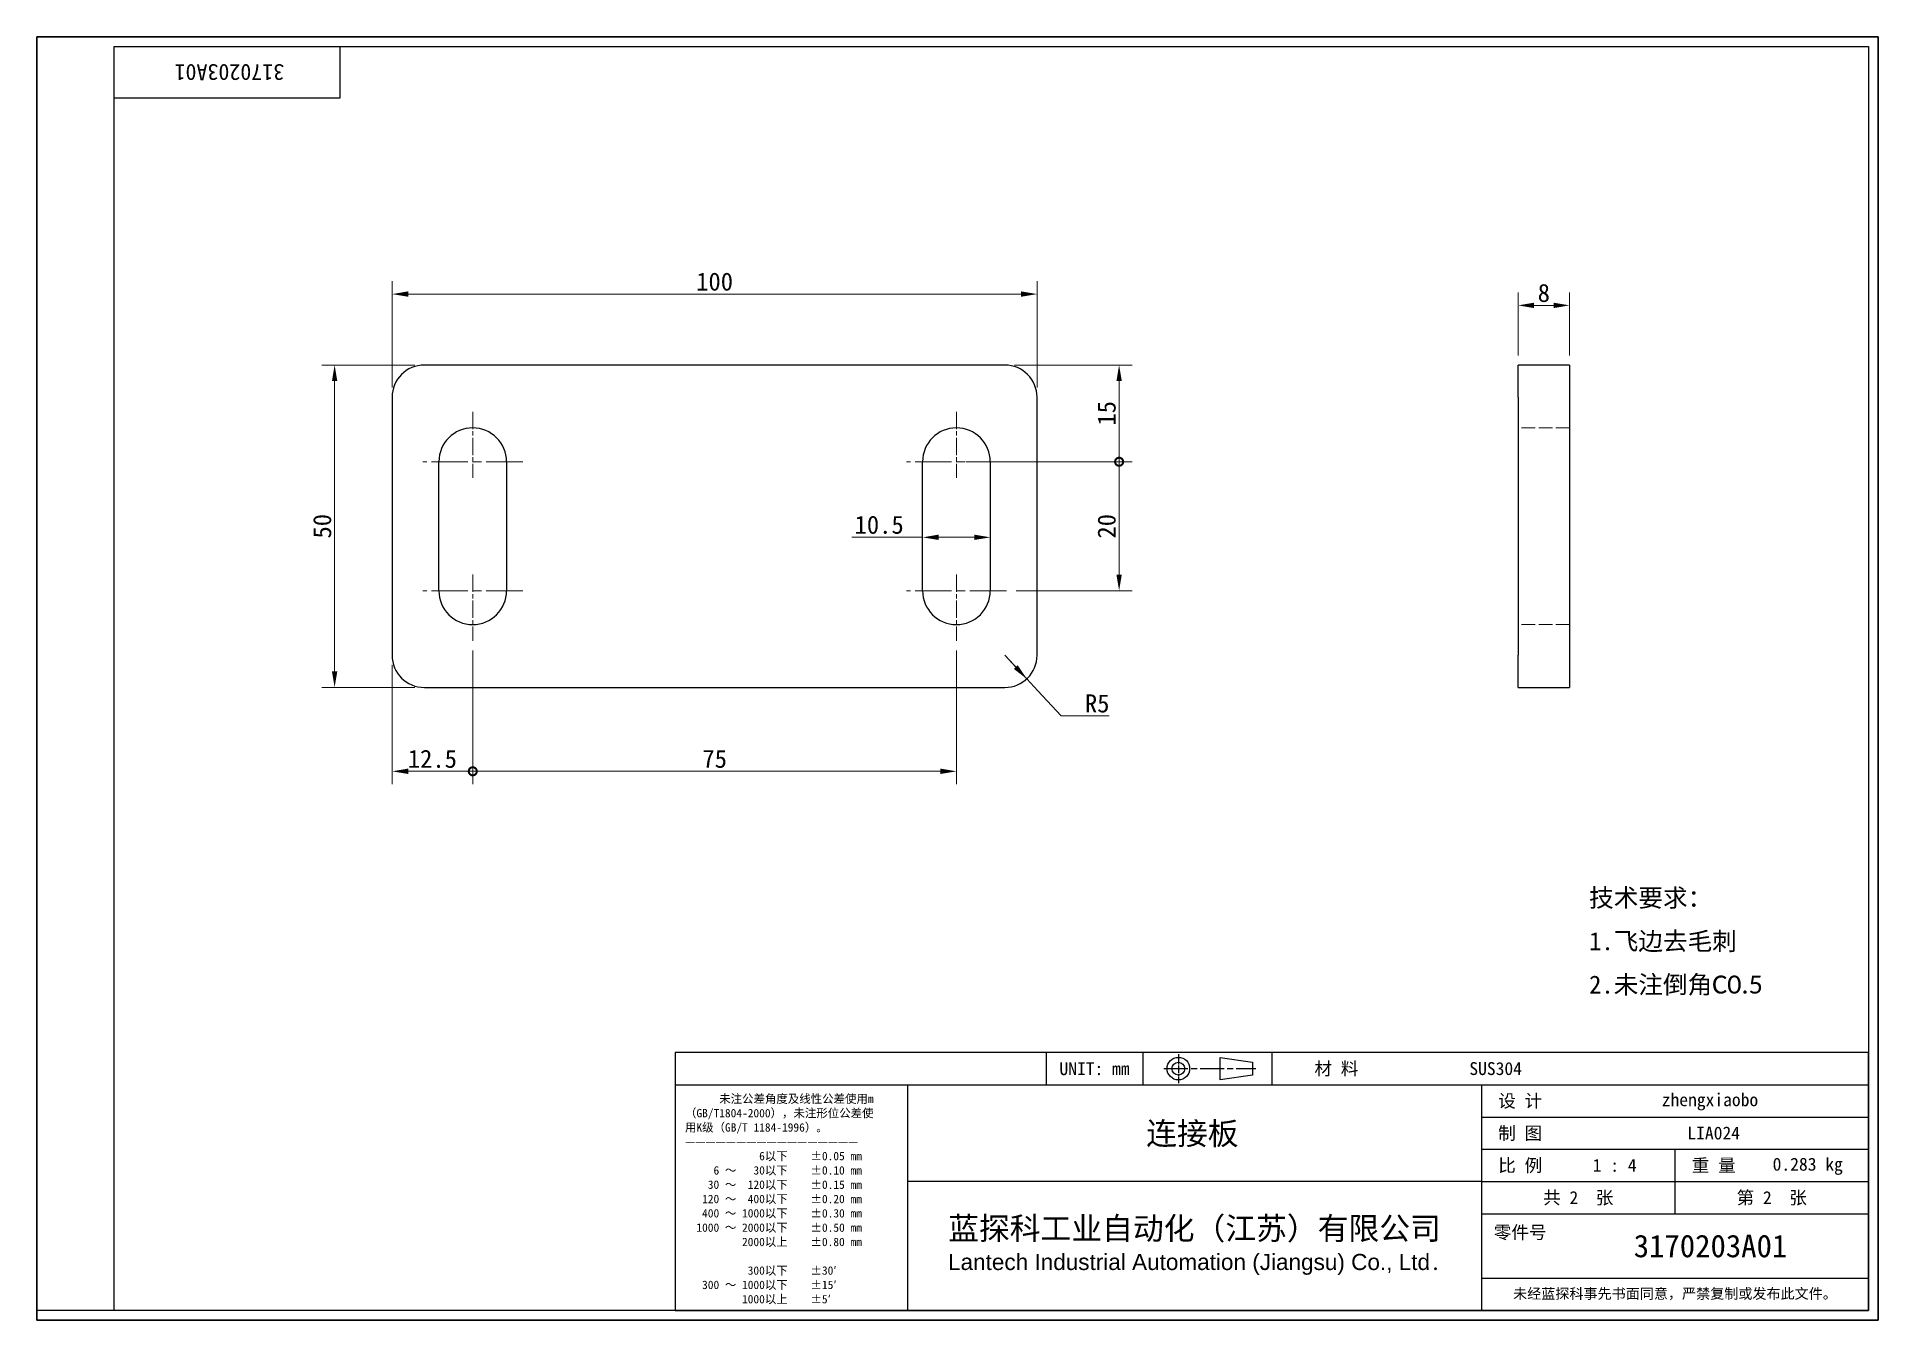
# Model space of a CAD drawing. Header units: millimetres. Extents: x 6 to 292, y 5 to 205.
import ezdxf
from ezdxf.enums import TextEntityAlignment as Align

# ---------------------------------------------------------------- set-up
doc = ezdxf.new("R2010")
doc.units = ezdxf.units.MM
doc.linetypes.add('CHAIN', pattern=[0.3543, 0.2362, -0.0295, 0.0591, -0.0295])
doc.linetypes.add('DASHED', pattern=[0.2067, 0.1654, -0.0413])
for name, color, linetype, lineweight in [('1', 7, 'Continuous', 18), ('可见 (ISO)', 7, 'Continuous', 25), ('图框 (ISO)', 7, 'Continuous', 35), ('标题 (ISO)', 7, 'Continuous', 25)]:
    doc.layers.add(name, color=color, linetype=linetype, lineweight=lineweight)
for name, color, linetype, lineweight, true_color in [('中心标记 (ISO)', 1, 'CHAIN', 18, 0xff0000), ('尺寸 (ISO)', 7, 'Continuous', 18, 0x008000), ('符号 (ISO)', 7, 'Continuous', 18, 0x008000), ('隐藏 (ISO)', 5, 'DASHED', 18, 0x0000ff)]:
    doc.layers.add(name, color=color, linetype=linetype, lineweight=lineweight, true_color=true_color)
doc.styles.add('文本样式164', font='SimSun.ttf')
doc.styles.add('文本样式165', font='SimSun.ttf')
doc.styles.add('文本样式74', font='SimSun.ttf')
doc.styles.add('最新国标', font='simfang.ttf')
doc.styles.add('注释文本 (ISO)', font='simfang.ttf')
doc.dimstyles.new('默认 (GB)', dxfattribs={"dimtxt": 2.8, "dimasz": 2.5, "dimexe": 2, "dimexo": 1.5, "dimgap": 0.5, "dimtad": 1, "dimtoh": 1, "dimdsep": 46, "dimtxsty": '最新国标', "dimcen": 0.09, "dimdle": 10, "dimclrd": 256, "dimclre": 256, "dimclrt": 256, "dimaunit": 1, "dimadec": 3, "dimazin": 2, "dimtfac": 0.535714, "dimtdec": 3, "dimtmove": 0, "dimatfit": 3, "dimfxl": 0, "dimtolj": 1, "dimlwd": -1, "dimlwe": -1, "dimarcsym": 0})

# ---------------------------------------------------------------- blocks, each defined once
blk = doc.blocks.new('图框 最新国标')
at = {"layer": '图框 (ISO)'}
for p, q in [((6, 7), (6, 204.5)), ((6, 204.5), (291.5, 204.5)), ((291.5, 204.5), (291.5, 5.5)), ((6, 7), (6, 5.5)), ((6, 7), (6, 5.5)), ((291.5, 5.5), (6, 5.5))]:
    blk.add_line(p, q, dxfattribs=at)
at = {"layer": '图框 (ISO)', "color": 7, "linetype": 'Continuous', "lineweight": 25}
for p, q in [((18, 203), (290, 203)), ((18, 7), (18, 203)), ((18, 203), (290, 203)), ((53, 203), (53, 195)), ((290, 203), (290, 7)), ((290, 203), (290, 7)), ((53, 195), (18, 195)), ((290, 7), (6, 7)), ((290, 7), (18, 7))]:
    blk.add_line(p, q, dxfattribs=at)
at = {"layer": '图框 (ISO)', "style": '文本样式74'}
blk.add_attdef('零件代号_001', (44.36, 200.25), '', height=2.5, rotation=180, dxfattribs=at)
blk = doc.blocks.new('标题栏 最新国标')
at = {"layer": '标题 (ISO)'}
for p, q in [((381.98, -183.84), (196.98, -183.84)), ((196.98, -183.84), (196.98, -223.84)), ((254.48, -183.84), (254.48, -188.84)), ((269.48, -183.84), (269.48, -188.84)), ((281.48, -188.09), (281.48, -184.59)), ((281.48, -184.59), (286.48, -185.34)), ((286.48, -185.34), (286.48, -187.34)), ((289.48, -183.84), (289.48, -188.84)), ((381.98, -223.84), (381.98, -183.84)), ((383.48, -183.84), (383.48, -225.34)), ((286.48, -187.34), (281.48, -188.09)), ((196.98, -188.84), (381.98, -188.84)), ((232.98, -188.84), (232.98, -223.84)), ((321.98, -188.84), (321.98, -223.84)), ((321.98, -193.84), (381.98, -193.84)), ((321.98, -198.84), (381.98, -198.84)), ((351.98, -198.84), (351.98, -208.84)), ((321.98, -203.84), (232.98, -203.84)), ((321.98, -203.84), (381.98, -203.84)), ((321.98, -208.84), (381.98, -208.84)), ((321.98, -218.84), (381.98, -218.84)), ((196.98, -223.84), (381.98, -223.84)), ((383.48, -225.34), (196.98, -225.34))]:
    blk.add_line(p, q, dxfattribs=at)
at = {"layer": '标题 (ISO)', "linetype": 'CHAIN', "ltscale": 5.000333}
blk.add_line((274.98, -184.09), (274.98, -188.59), dxfattribs=at)
at = {"layer": '标题 (ISO)', "linetype": 'CHAIN', "ltscale": 15.834605}
blk.add_line((272.73, -186.34), (286.98, -186.34), dxfattribs=at)
at = {"layer": '标题 (ISO)'}
for radius in [1.75, 1]:
    blk.add_circle((274.98, -186.34), radius, dxfattribs=at)
at = {"layer": '1', "style": '文本样式164'}
for s, p in [('UNIT: mm', (261.98, -186.34)), ('材 料', (299.48, -186.34)), ('设 计', (327.98, -191.34)), ('制 图', (327.98, -196.34)), ('比 例', (327.98, -201.34)), ('重 量', (357.98, -201.34)), ('共 2  张', (336.98, -206.34)), ('第 2  张', (366.98, -206.34))]:
    blk.add_text(s, height=2, dxfattribs=at).set_placement(p, align=Align.MIDDLE_CENTER)
at = {"layer": '标题 (ISO)', "style": '注释文本 (ISO)'}
for s, insert, char_height, attachment_point, line_spacing_factor in [('\\fSimSun|b0|i0;{\\H1.3000;      未注公差角度及线性公差使用m\\P}\\fSimSun|b0|i0;{\\H1.3000;（GB/T1804-2000），未注形位公差使\\P}\\fSimSun|b0|i0;{\\H1.3000;用K级（GB/T 1184-1996）。\\P}\\fSimSun|b0|i0;{\\H1.3000;—————————————————\\P}\\fSimSun|b0|i0;{\\H1.3000;             6以下    ±0.05 mm\\P}\\fSimSun|b0|i0;{\\H1.3000;     6 ～   30以下    ±0.10 mm\\P}\\fSimSun|b0|i0;{\\H1.3000;    30 ～  120以下    ±0.15 mm\\P}\\fSimSun|b0|i0;{\\H1.3000;   120 ～  400以下    ±0.20 mm\\P}\\fSimSun|b0|i0;{\\H1.3000;   400 ～ 1000以下    ±0.30 mm\\P}\\fSimSun|b0|i0;{\\H1.3000;  1000 ～ 2000以下    ±0.50 mm\\P}\\fSimSun|b0|i0;{\\H1.3000;          2000以上    ±0.80 mm\\P}\\fSimSun|b0|i0;{\\H1.3000;\\P}\\fSimSun|b0|i0;{\\H1.3000;           300以下    ±30′\\P}\\fSimSun|b0|i0;{\\H1.3000;   300 ～ 1000以下    ±15′\\P}\\fSimSun|b0|i0;{\\H1.3000;          1000以上    ±5′}', (198.48, -206.63), 1.3, 4, 1.023913), ('{\\fMicrosoft YaHei|b0|i0|c134|p34;\\H1.75x;蓝探科工业自动化（江苏）有限公司\\P\\fArial|b0|i0|c0|p34;\\H0.71429x;Lantech Industrial Automation (Jiangsu) Co., Ltd\\fFangSong|b0|i0|c134|p49;.\\H1.15195x; }', (277.48, -213.84), 2, 5, 0.978695)]:
    blk.add_mtext(s, dxfattribs=dict(at, insert=insert, char_height=char_height, attachment_point=attachment_point, line_spacing_factor=line_spacing_factor))
at = {"layer": '标题 (ISO)', "attachment_point": 5, "style": '注释文本 (ISO)'}
for s, insert, char_height in [('\\fFangSong|b0|i0;LIA024', (357.98, -196.34), 2), ('\\fFangSong|b0|i0;零件号', (327.98, -211.84), 2), ('\\fSimSun|b0|i0;{\\H1.6000;未经蓝探科事先书面同意，严禁复制或发布此文件。}', (351.98, -221.34), 1.6)]:
    blk.add_mtext(s, dxfattribs=dict(at, insert=insert, char_height=char_height))
at = {"layer": '标题 (ISO)'}
for tag, p, height, style in [('材料_001', (320.09, -187.33), 2, '注释文本 (ISO)'), ('设计人_001', (349.92, -192.16), 2, '注释文本 (ISO)'), ('库存编号_001', (269.98, -198.14), 3.5, '文本样式165'), ('视图比例_001', (339.22, -202.33), 2, '注释文本 (ISO)'), ('质量\\P3;_001', (367.12, -202.16), 2, '注释文本 (ISO)'), ('零件代号_001', (345.58, -215.59), 3.5, '文本样式165')]:
    blk.add_attdef(tag, p, '', height=height, dxfattribs=dict(at, style=style))
blk = doc.blocks.new('*D5')
at = {"layer": 'Defpoints', "color": 0, "transparency": 16777216}
for p in [(161.09, 164.61), (61.09, 148.61), (161.09, 148.61)]:
    blk.add_point(p, dxfattribs=at)
at = {"layer": '尺寸 (ISO)', "color": 116, "true_color": 0x00803f, "transparency": 16777216}
for p, q in [((61.09, 150.11), (61.09, 166.61)), ((161.09, 150.11), (161.09, 166.61)), ((63.59, 164.61), (158.59, 164.61))]:
    blk.add_line(p, q, dxfattribs=at)
for points in [[(63.59, 165.03), (63.59, 164.19), (61.09, 164.61)], [(158.59, 165.03), (158.59, 164.19), (161.09, 164.61)]]:
    blk.add_solid(points, dxfattribs=at)
at = {"layer": '尺寸 (ISO)', "transparency": 16777216, "insert": (111.09, 166.53), "char_height": 2.8, "attachment_point": 5, "style": '最新国标'}
blk.add_mtext('\\A1;100', dxfattribs=at)
blk = doc.blocks.new('*D6')
at = {"layer": 'Defpoints', "color": 0, "transparency": 16777216}
for p in [(66.09, 153.61), (52.17, 103.61), (66.09, 103.61)]:
    blk.add_point(p, dxfattribs=at)
at = {"layer": '尺寸 (ISO)', "color": 116, "true_color": 0x00803f, "transparency": 16777216}
for p, q in [((64.59, 153.61), (50.17, 153.61)), ((52.17, 151.11), (52.17, 106.11)), ((64.59, 103.61), (50.17, 103.61))]:
    blk.add_line(p, q, dxfattribs=at)
for points in [[(51.76, 151.11), (52.59, 151.11), (52.17, 153.61)], [(51.76, 106.11), (52.59, 106.11), (52.17, 103.61)]]:
    blk.add_solid(points, dxfattribs=at)
at = {"layer": '尺寸 (ISO)', "transparency": 16777216, "insert": (50.26, 128.61), "char_height": 2.8, "attachment_point": 5, "rotation": 90, "style": '最新国标'}
blk.add_mtext('\\A1;50', dxfattribs=at)
blk = doc.blocks.new('_DotSmall')
at = {"color": 0, "linetype": 'ByBlock', "const_width": 0.5}
blk.add_lwpolyline([(-0.0625, 0, 1), (0.0625, 0, 1)], format="xyb", close=True, dxfattribs=at)
blk = doc.blocks.new('*D7')
at = {"layer": 'Defpoints', "color": 0, "transparency": 16777216}
for p in [(148.59, 138.61), (173.81, 138.61), (156.34, 118.61)]:
    blk.add_point(p, dxfattribs=at)
at = {"layer": '尺寸 (ISO)', "color": 116, "true_color": 0x00803f, "transparency": 16777216}
for p, q in [((150.09, 138.61), (175.81, 138.61)), ((173.81, 121.11), (173.81, 138.61)), ((157.84, 118.61), (175.81, 118.61))]:
    blk.add_line(p, q, dxfattribs=at)
blk.add_solid([(173.39, 121.11), (174.22, 121.11), (173.81, 118.61)], dxfattribs=at)
at = {"layer": '尺寸 (ISO)', "color": 116, "true_color": 0x00803f, "transparency": 16777216, "xscale": 2.5, "yscale": 2.5, "zscale": 2.5, "rotation": 90}
blk.add_blockref('_DotSmall', (173.81, 138.61), dxfattribs=at)
at = {"layer": '尺寸 (ISO)', "transparency": 16777216, "insert": (171.89, 128.6), "char_height": 2.8, "attachment_point": 5, "rotation": 90, "style": '最新国标'}
blk.add_mtext('\\A1;20', dxfattribs=at)
blk = doc.blocks.new('*D9')
at = {"layer": 'Defpoints', "color": 0, "transparency": 16777216}
for p in [(156.09, 153.61), (173.81, 153.61), (148.59, 138.61)]:
    blk.add_point(p, dxfattribs=at)
at = {"layer": '尺寸 (ISO)', "color": 116, "true_color": 0x00803f, "transparency": 16777216}
for p, q in [((157.59, 153.61), (175.81, 153.61)), ((173.81, 138.61), (173.81, 151.11)), ((150.09, 138.61), (175.81, 138.61))]:
    blk.add_line(p, q, dxfattribs=at)
blk.add_solid([(173.39, 151.11), (174.22, 151.11), (173.81, 153.61)], dxfattribs=at)
at = {"layer": '尺寸 (ISO)', "color": 116, "true_color": 0x00803f, "transparency": 16777216, "xscale": 2.5, "yscale": 2.5, "zscale": 2.5, "rotation": 270}
blk.add_blockref('_DotSmall', (173.81, 138.61), dxfattribs=at)
at = {"layer": '尺寸 (ISO)', "transparency": 16777216, "insert": (171.89, 146.12), "char_height": 2.8, "attachment_point": 5, "rotation": 90, "style": '最新国标'}
blk.add_mtext('\\A1;15', dxfattribs=at)
blk = doc.blocks.new('*D10')
at = {"layer": 'Defpoints', "color": 0, "transparency": 16777216}
for p in [(61.09, 108.61), (73.59, 110.86), (73.59, 90.61)]:
    blk.add_point(p, dxfattribs=at)
at = {"layer": '尺寸 (ISO)', "color": 116, "true_color": 0x00803f, "transparency": 16777216}
for p, q in [((73.59, 109.36), (73.59, 88.61)), ((61.09, 107.11), (61.09, 88.61)), ((63.59, 90.61), (73.59, 90.61))]:
    blk.add_line(p, q, dxfattribs=at)
blk.add_solid([(63.59, 91.03), (63.59, 90.19), (61.09, 90.61)], dxfattribs=at)
at = {"layer": '尺寸 (ISO)', "color": 116, "true_color": 0x00803f, "transparency": 16777216, "xscale": 2.5, "yscale": 2.5, "zscale": 2.5}
blk.add_blockref('_DotSmall', (73.59, 90.61), dxfattribs=at)
at = {"layer": '尺寸 (ISO)', "transparency": 16777216, "insert": (67.33, 92.53), "char_height": 2.8, "attachment_point": 5, "style": '最新国标'}
blk.add_mtext('\\A1;12.5', dxfattribs=at)
blk = doc.blocks.new('*D11')
at = {"layer": 'Defpoints', "color": 0, "transparency": 16777216}
for p in [(73.59, 110.86), (148.59, 110.86), (148.59, 90.61)]:
    blk.add_point(p, dxfattribs=at)
at = {"layer": '尺寸 (ISO)', "color": 116, "true_color": 0x00803f, "transparency": 16777216}
for p, q in [((73.59, 109.36), (73.59, 88.61)), ((148.59, 109.36), (148.59, 88.61)), ((73.59, 90.61), (146.09, 90.61))]:
    blk.add_line(p, q, dxfattribs=at)
blk.add_solid([(146.09, 91.03), (146.09, 90.19), (148.59, 90.61)], dxfattribs=at)
at = {"layer": '尺寸 (ISO)', "color": 116, "true_color": 0x00803f, "transparency": 16777216, "xscale": 2.5, "yscale": 2.5, "zscale": 2.5, "rotation": 180}
blk.add_blockref('_DotSmall', (73.59, 90.61), dxfattribs=at)
at = {"layer": '尺寸 (ISO)', "transparency": 16777216, "insert": (111.1, 92.53), "char_height": 2.8, "attachment_point": 5, "style": '最新国标'}
blk.add_mtext('\\A1;75', dxfattribs=at)
blk = doc.blocks.new('*D12')
at = {"layer": 'Defpoints', "color": 0, "transparency": 16777216}
for p in [(143.34, 126.89), (153.84, 126.89), (153.84, 126.89)]:
    blk.add_point(p, dxfattribs=at)
at = {"layer": '尺寸 (ISO)', "color": 116, "true_color": 0x00803f, "transparency": 16777216}
for p, q in [((143.34, 126.89), (132.36, 126.89)), ((151.34, 126.89), (145.84, 126.89))]:
    blk.add_line(p, q, dxfattribs=at)
for points in [[(145.84, 127.31), (145.84, 126.48), (143.34, 126.89)], [(151.34, 127.31), (151.34, 126.48), (153.84, 126.89)]]:
    blk.add_solid(points, dxfattribs=at)
at = {"layer": '尺寸 (ISO)', "transparency": 16777216, "insert": (136.6, 128.82), "char_height": 2.8, "attachment_point": 5, "style": '最新国标'}
blk.add_mtext('\\A1;10.5', dxfattribs=at)
blk = doc.blocks.new('*D13')
at = {"layer": 'Defpoints', "color": 0, "transparency": 16777216}
for p in [(156.09, 108.61), (159.49, 104.94)]:
    blk.add_point(p, dxfattribs=at)
at = {"layer": '尺寸 (ISO)', "color": 116, "true_color": 0x00803f, "transparency": 16777216}
for p, q in [((156.09, 108.61), (159.49, 104.94)), ((157.79, 106.78), (156.09, 108.61)), ((159.49, 104.94), (161.19, 103.11)), ((164.81, 99.2), (161.19, 103.11)), ((172.26, 99.2), (164.81, 99.2))]:
    blk.add_line(p, q, dxfattribs=at)
blk.add_solid([(158.09, 107.06), (157.48, 106.49), (159.49, 104.94)], dxfattribs=at)
at = {"layer": '尺寸 (ISO)', "transparency": 16777216, "insert": (170.41, 101.12), "char_height": 2.8, "attachment_point": 5, "style": '最新国标'}
blk.add_mtext('\\A1;R5', dxfattribs=at)
blk = doc.blocks.new('*D14')
at = {"layer": 'Defpoints', "color": 0, "transparency": 16777216}
for p in [(235.66, 162.86), (235.66, 153.61), (243.66, 153.61)]:
    blk.add_point(p, dxfattribs=at)
at = {"layer": '尺寸 (ISO)', "color": 116, "true_color": 0x00803f, "transparency": 16777216}
for p, q in [((235.66, 155.11), (235.66, 164.86)), ((241.16, 162.86), (238.16, 162.86)), ((243.66, 155.11), (243.66, 164.86))]:
    blk.add_line(p, q, dxfattribs=at)
for points in [[(238.16, 163.27), (238.16, 162.44), (235.66, 162.86)], [(241.16, 163.27), (241.16, 162.44), (243.66, 162.86)]]:
    blk.add_solid(points, dxfattribs=at)
at = {"layer": '尺寸 (ISO)', "transparency": 16777216, "insert": (239.66, 164.77), "char_height": 2.8, "attachment_point": 5, "style": '最新国标'}
blk.add_mtext('\\A1;8', dxfattribs=at)

msp = doc.modelspace()

# ---------------------------------------------------------------- linework, layer by layer
at = {"layer": '中心标记 (ISO)', "ltscale": 11.389776}
for p, q in [((73.585, 146.359), (73.585, 136.109)), ((148.585, 146.359), (148.585, 136.109)), ((73.585, 121.109), (73.585, 110.859)), ((148.585, 121.109), (148.585, 110.859))]:
    msp.add_line(p, q, dxfattribs=at)
at = {"layer": '中心标记 (ISO)', "ltscale": 23.990969}
for p, q in [((81.335, 138.609), (65.835, 138.609)), ((156.335, 138.609), (140.835, 138.609)), ((81.335, 118.609), (65.835, 118.609)), ((156.335, 118.609), (140.835, 118.609))]:
    msp.add_line(p, q, dxfattribs=at)
at = {"layer": '可见 (ISO)'}
for p, q in [((156.085, 153.609), (66.085, 153.609)), ((235.662, 148.609), (235.662, 153.609)), ((243.662, 153.609), (235.662, 153.609)), ((243.662, 153.609), (243.662, 148.609)), ((61.085, 148.609), (61.085, 108.609)), ((161.085, 108.609), (161.085, 148.609)), ((235.662, 148.609), (235.662, 108.609)), ((243.662, 148.609), (243.662, 108.609)), ((68.335, 118.609), (68.335, 138.609)), ((78.835, 138.609), (78.835, 118.609)), ((143.335, 118.609), (143.335, 138.609)), ((153.835, 138.609), (153.835, 118.609)), ((235.662, 103.609), (235.662, 108.609)), ((243.662, 108.609), (243.662, 103.609)), ((66.085, 103.609), (156.085, 103.609)), ((235.662, 103.609), (243.662, 103.609))]:
    msp.add_line(p, q, dxfattribs=at)
for centre, radius, start, end in [((66.085, 148.609), 5, 90, 180), ((156.085, 148.609), 5, 0, 90), ((73.585, 138.609), 5.25, 0, 180), ((148.585, 138.609), 5.25, 0, 180), ((73.585, 118.609), 5.25, 180, 0), ((148.585, 118.609), 5.25, 180, 0), ((66.085, 108.609), 5, 180, 270), ((156.085, 108.609), 5, 270, 0)]:
    msp.add_arc(centre, radius, start, end, dxfattribs=at)
at = {"layer": '隐藏 (ISO)', "ltscale": 12.901145}
for p, q in [((243.662, 143.859), (235.662, 143.859)), ((243.662, 113.359), (235.662, 113.359))]:
    msp.add_line(p, q, dxfattribs=at)

# ---------------------------------------------------------------- block references
for name, p, values in [('图框 最新国标', (0, 0), {'零件代号_001': '3170203A01'}), ('标题栏 最新国标', (-91.983, 230.844), {'零件代号_001': '3170203A01', '库存编号_001': '连接板', '质量\\P3;_001': '0.283 kg', '视图比例_001': '1 : 4', '设计人_001': 'zhengxiaobo', '材料_001': 'SUS304'})]:
    msp.add_blockref(name, p).add_auto_attribs(values)

# ---------------------------------------------------------------- texts
at = {"layer": '符号 (ISO)', "insert": (246.679, 64.1), "char_height": 2.8, "width": 28.89634, "attachment_point": 4, "line_spacing_factor": 1.441304, "style": '注释文本 (ISO)'}
msp.add_mtext('\\fFangSong|b0|i0;{\\H2.8000;技术要求：\\P}\\fFangSong|b0|i0;{\\H2.8000;1.飞边去毛刺\\P}\\fFangSong|b0|i0;{\\H2.8000;2.未注倒角}\\fCalibri|b0|i0;{\\H2.8000;C0.5}', dxfattribs=at)

# ---------------------------------------------------------------- dimensions: what is measured, and where the dimension line sits
at = {"layer": '尺寸 (ISO)', "color": 116, "true_color": 0x00803f}
for base, p1, p2, angle, override, picture, middle in [((161.085, 164.609), (61.085, 148.609), (161.085, 148.609), 180, {"dimgap": 0.5, "dimtoh": 0, "dimdec": 2, "dimtol": 0, "dimlim": 0, "dimtp": 0, "dimtm": 0, "dimtdec": 3, "dimtofl": 0, "dimatfit": 1}, '*D5', (111.085, 164.609)), ((235.662, 162.856), (243.662, 153.609), (235.662, 153.609), 180, {"dimgap": 0.5, "dimtoh": 0, "dimdec": 2, "dimtol": 0, "dimlim": 0, "dimtp": 0, "dimtm": 0, "dimtdec": 3, "dimtofl": 0, "dimatfit": 1}, '*D14', (239.662, 162.856)), ((52.173, 103.609), (66.085, 153.609), (66.085, 103.609), 90, {"dimgap": 0.5, "dimtoh": 0, "dimdec": 2, "dimtol": 0, "dimlim": 0, "dimtp": 0, "dimtm": 0, "dimtdec": 3, "dimtofl": 0, "dimatfit": 1}, '*D6', (52.173, 128.609)), ((173.806, 153.609), (148.585, 138.609), (156.085, 153.609), 90, {"dimgap": 0.5, "dimtoh": 0, "dimdec": 2, "dimblk1": 'DotSmall', "dimsah": 1, "dimdle": 0, "dimtol": 0, "dimlim": 0, "dimtp": 0, "dimtm": 0, "dimtdec": 3, "dimtofl": 0, "dimatfit": 1}, '*D9', (173.806, 146.119)), ((173.806, 138.609), (156.335, 118.609), (148.585, 138.609), 90, {"dimgap": 0.5, "dimtoh": 0, "dimdec": 2, "dimblk2": 'DotSmall', "dimsah": 1, "dimdle": 0, "dimtol": 0, "dimlim": 0, "dimtp": 0, "dimtm": 0, "dimtdec": 3, "dimtofl": 0, "dimatfit": 1}, '*D7', (173.806, 128.599)), ((73.585, 90.609), (61.085, 108.609), (73.585, 110.859), 180, {"dimgap": 0.5, "dimtoh": 0, "dimdec": 2, "dimblk2": 'DotSmall', "dimsah": 1, "dimdle": 0, "dimtol": 0, "dimlim": 0, "dimtp": 0, "dimtm": 0, "dimtdec": 3, "dimtofl": 0, "dimatfit": 1}, '*D10', (67.325, 90.609)), ((148.585, 90.609), (73.585, 110.859), (148.585, 110.859), 180, {"dimgap": 0.5, "dimtoh": 0, "dimdec": 2, "dimblk1": 'DotSmall', "dimsah": 1, "dimdle": 0, "dimtol": 0, "dimlim": 0, "dimtp": 0, "dimtm": 0, "dimtdec": 3, "dimtofl": 0, "dimatfit": 1}, '*D11', (111.095, 90.609))]:
    dim = msp.add_linear_dim(base=base, p1=p1, p2=p2, angle=angle, dimstyle='默认 (GB)', override=override, dxfattribs=at)
    dim.commit()
    dim.dimension.update_dxf_attribs({"geometry": picture, "text_midpoint": middle, "dimtype": 160})
dim = msp.add_linear_dim(base=(153.835, 126.892), p1=(143.335, 126.892), p2=(153.835, 126.892), dimstyle='默认 (GB)', override={"dimgap": 0.5, "dimtoh": 0, "dimdec": 2, "dimse1": 1, "dimse2": 1, "dimtol": 0, "dimlim": 0, "dimtp": 0, "dimtm": 0, "dimtdec": 3, "dimtofl": 0, "dimatfit": 2}, dxfattribs=at)
dim.commit()
dim.dimension.update_dxf_attribs({"geometry": '*D12', "text_midpoint": (136.599, 126.892), "dimtype": 160})
dim = msp.add_radius_dim(center=(156.085, 108.609), mpoint=(159.485, 104.943), dimstyle='默认 (GB)', override={"dimgap": 0.5, "dimtih": 1, "dimdec": 2, "dimlfac": 1, "dimcen": 0, "dimtol": 0, "dimlim": 0, "dimtp": 0, "dimtm": 0, "dimtdec": 3}, dxfattribs=at)
dim.commit()
dim.dimension.update_dxf_attribs({"geometry": '*D13', "text_midpoint": (170.407, 99.201), "dimtype": 164})

doc.saveas('drawing.dxf')
